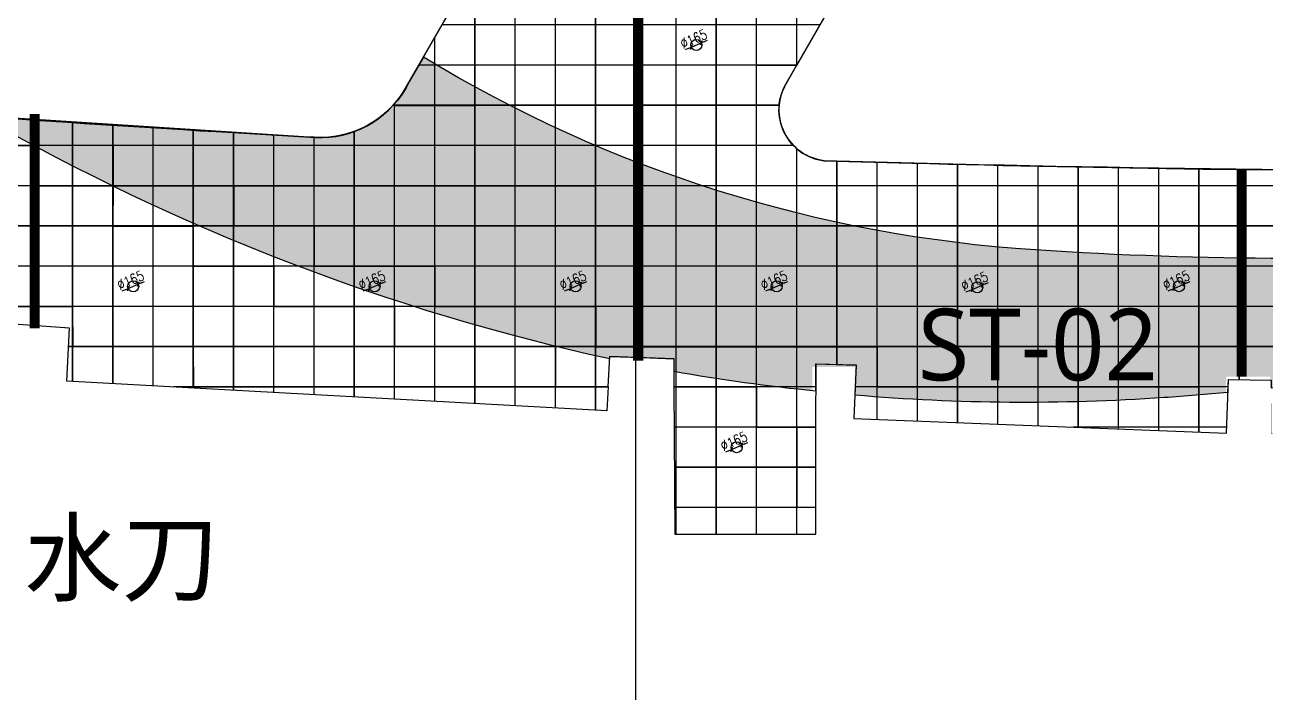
# Model space of a CAD drawing. Header units: millimetres. Extents: x -1989 to 265952, y -5690 to 142265.
# Drawn here: x 99936 to 118452, y 14761 to 24730 of the extents above; entities that cross this region are included whole.
import ezdxf
from ezdxf.enums import TextEntityAlignment as Align
from ezdxf.lldxf.tags import DXFTag

# ---------------------------------------------------------------- set-up
doc = ezdxf.new("R2010")
doc.units = ezdxf.units.MM
for name, color, linetype in [('d地面疏散指示开孔165mm', 91, 'Continuous'), ('F-地材填充', 8, 'Continuous'), ('F-地材造型线', 150, 'Continuous'), ('ST-01水刀', 111, 'Continuous'), ('ST-02整砖', 22, 'Continuous'), ('ST-02算量', 222, 'Continuous'), ('现场实际间隔柱定位', 6, 'Continuous')]:
    doc.layers.add(name, color=color, linetype=linetype)
doc.layers.add('灯柱定位线', color=141, linetype='Continuous', lineweight=25)
doc.styles.get("Standard").update_dxf_attribs({"font": 'arial.ttf'})
doc.styles.add('YQ_DIM', font='romancs.shx', dxfattribs={"width": 0.8, "bigfont": '@by-01-hztxt.shx'})
doc.styles.add('黑体', font='Microsoft YaHei.ttf')
tags = doc.linetypes.add('EXP JT_LINE', pattern='A,0.5,-0.2,["EXP JT",Standard,S=0.12,R=0,X=-0.1,Y=-0.05],-0.5', length=1.199999999999999).pattern_tags.tags
tags[6] = DXFTag(74, 10)
doc.dimstyles.new('yq50', dxfattribs={"dimscale": 50, "dimtxt": 3, "dimasz": 1, "dimexe": 1.5, "dimexo": 3, "dimgap": 0.5, "dimtad": 1, "dimdec": 0, "dimdsep": 46, "dimtxsty": 'YQ_DIM', "dimblk": 'YQTICK', "dimcen": 0, "dimclrd": 256, "dimclre": 256, "dimclrt": 7, "dimadec": 1, "dimazin": 2, "dimtfac": 1, "dimtdec": 4, "dimtix": 1, "dimtmove": 2, "dimatfit": 2, "dimfxl": 1, "dimtolj": 1, "dimtzin": 0, "dimarcsym": 0})

# ---------------------------------------------------------------- blocks, each defined once
blk = doc.blocks.new('AWERAWE')
at = {"layer": 'F-地材填充', "color": 8, "linetype": 'Continuous'}
for p, q in [((12332.72795788613, 403132.6006485844), (12332.72795788613, 416701.6282052219)), ((12334.72795788613, 403130.6006485844), (12334.72795788613, 416699.6282052219)), ((12932.72795788613, 403099.3842111194), (12932.72795788613, 416668.3031187622)), ((12934.72795788613, 403097.3842111194), (12934.72795788613, 416666.3031187622)), ((14132.72795788613, 401253.8928543341), (14132.72795788613, 416680.7898294044)), ((14134.72795788613, 401251.8928543342), (14134.72795788613, 416678.7898294044)), ((14732.72795788613, 401253.8928543341), (14732.72795788613, 416674.0962740552)), ((14734.72795788613, 401251.8928543342), (14734.72795788613, 416672.0962740552)), ((15332.72795788613, 401253.8928543341), (15332.72795788613, 416667.4027187061)), ((15334.72795788613, 401251.8928543342), (15334.72795788613, 416665.4027187061)), ((15932.72795788613, 408250.1973175272), (15932.72795788613, 416660.709163357)), ((15934.72795788613, 408248.1973175272), (15934.72795788613, 416658.7091633569)), ((13532.72795788613, 403889.4989146572), (13532.72795788613, 415877.1398608613)), ((13534.72795788613, 403887.4989146572), (13534.72795788613, 415875.1398608614)), ((11732.72795788613, 403165.8170860494), (11732.72795788613, 410742.4556433576)), ((11734.72795788613, 403163.8170860494), (11734.72795788613, 410740.4556433576)), ((11132.72795788613, 403199.0335235144), (11132.72795788613, 409703.2251588013)), ((11134.72795788613, 403197.0335235143), (11134.72795788613, 409701.2251588013)), ((16276.39356510261, 408847.8774516658), (10638.89272892783, 408847.8774516658)), ((16278.39356510261, 408845.8774516658), (10640.89272892783, 408845.8774516658)), ((10532.72795788613, 403232.2499609795), (10532.72795788613, 408663.994674245)), ((10534.72795788613, 403230.2499609794), (10534.72795788613, 408661.994674245)), ((15931.39403683975, 408247.8774516657), (10292.48256741904, 408247.8774516657)), ((15933.39403683975, 408245.8774516658), (10294.48256741904, 408245.8774516658)), ((15668.66166733196, 407647.8774516658), (9909.112088516966, 407647.8774516658)), ((15670.66166733196, 407645.8774516658), (9911.112088516966, 407645.8774516658)), ((9932.727957886136, 403265.4663984444), (9932.727957886136, 407674.7068766046)), ((9934.727957886134, 403263.4663984445), (9934.727957886134, 407672.7068766046)), ((4532.727957886133, 404368.2711914725), (4532.727957886133, 407431.1188045082)), ((4534.727957886133, 404366.2711914725), (4534.727957886133, 407429.1188045083)), ((5132.727957886134, 403531.1978981645), (5132.727957886134, 407390.851838064)), ((5134.727957886133, 403529.1978981645), (5134.727957886133, 407388.851838064)), ((5732.727957886133, 403497.9814606995), (5732.727957886133, 407351.6959198896)), ((5734.727957886133, 403495.9814606994), (5734.727957886133, 407349.6959198897)), ((6332.727957886134, 403464.7650232344), (6332.727957886134, 407313.6506490443)), ((6334.727957886133, 403462.7650232343), (6334.727957886133, 407311.6506490443)), ((6932.727957886133, 403431.5485857694), (6932.727957886133, 407276.7156361444)), ((6934.727957886133, 403429.5485857694), (6934.727957886133, 407274.7156361444)), ((7532.727957886134, 403398.3321483044), (7532.727957886134, 407240.8905033436)), ((7534.727957886133, 403396.3321483045), (7534.727957886133, 407238.8905033437)), ((8132.727957886134, 403365.1157108394), (8132.727957886134, 407206.1748843139)), ((8134.727957886132, 403363.1157108394), (8134.727957886132, 407204.1748843139)), ((8732.727957886134, 403331.8992733744), (8732.727957886134, 407172.5684242257)), ((8734.727957886134, 403329.8992733744), (8734.727957886134, 407170.5684242257)), ((9332.727957886134, 403298.6828359095), (9332.727957886134, 407258.2519950965)), ((9334.727957886134, 403296.6828359094), (9334.727957886134, 407256.2519950966)), ((15882.95657703297, 407047.8774516658), (-21860.08162914582, 407047.8774516658)), ((15884.95657703297, 407045.8774516658), (-21858.08162914582, 407045.8774516658)), ((15932.72795788613, 401253.8928543341), (15932.72795788613, 407001.1646071986)), ((15934.72795788613, 401251.8928543342), (15934.72795788613, 406999.1646071986)), ((16532.72795788613, 403783.3997346902), (16532.72795788613, 406816.8907092639)), ((16534.72795788613, 403781.3997346902), (16534.72795788613, 406814.8907092639)), ((17132.72795788613, 402961.7414680699), (17132.72795788613, 406800.2161759313)), ((17134.72795788613, 402959.7414680699), (17134.72795788613, 406798.2161759313)), ((17732.72795788613, 402938.3507155767), (17732.72795788613, 406784.5724743634)), ((17734.72795788613, 402936.3507155767), (17734.72795788613, 406782.5724743634)), ((18332.72795788613, 402914.9599630835), (18332.72795788613, 406769.9594661456)), ((18334.72795788613, 402912.9599630834), (18334.72795788613, 406767.9594661456)), ((18932.72795788613, 402891.5692105903), (18932.72795788613, 406756.3770220056)), ((18934.72795788613, 402889.5692105903), (18934.72795788613, 406754.3770220056)), ((19532.72795788613, 402868.1784580971), (19532.72795788613, 406743.825021807)), ((19534.72795788613, 402866.1784580971), (19534.72795788613, 406741.8250218071)), ((20132.72795788613, 402844.787705604), (20132.72795788613, 406732.3033545446)), ((20134.72795788613, 402842.7877056039), (20134.72795788613, 406730.3033545446)), ((20732.72795788613, 402821.3969531107), (20732.72795788613, 406721.8119183387)), ((20734.72795788613, 402819.3969531107), (20734.72795788613, 406719.8119183387)), ((21332.72795788613, 402798.0062006175), (21332.72795788613, 406712.3506204312)), ((21334.72795788613, 402796.0062006175), (21334.72795788613, 406710.3506204312)), ((21932.72795788614, 402774.6154481244), (21932.72795788614, 406703.9193771814)), ((21934.72795788613, 402772.6154481244), (21934.72795788613, 406701.9193771814)), ((22532.72795788614, 403556.2379577674), (22532.72795788614, 406696.5181140623)), ((22534.72795788614, 403554.2379577673), (22534.72795788614, 406694.5181140622)), ((74732.72795788615, 406447.8774516659), (-21939.68451723203, 406447.8774516658)), ((74732.72795788615, 406445.8774516658), (-21937.68451723203, 406445.8774516658)), ((73713.34126965156, 405847.8774516658), (-12885.46025047575, 405847.8774516658)), ((73715.34126965156, 405845.8774516658), (-12883.46025047575, 405845.8774516658)), ((71586.82193263689, 405247.8774516658), (-12950.74318721475, 405247.8774516658)), ((71588.82193263689, 405245.8774516658), (-12948.74318721475, 405245.8774516658)), ((64373.78084498001, 404647.8774516658), (-3536.943442092532, 404647.8774516658)), ((64375.78084498001, 404645.8774516658), (-3534.943442092532, 404645.8774516658)), ((47050.31535817895, 404047.8774516659), (5069.547270358315, 404047.8774516659)), ((47052.31535817895, 404045.8774516658), (5071.547270358315, 404045.8774516658)), ((13118.49441675189, 403447.8774516658), (6637.774004797819, 403447.8774516658)), ((13120.49441675189, 403445.8774516658), (6639.774004797819, 403445.8774516658)), ((16215.98954282259, 403447.8774516658), (14098.47502071697, 403447.8774516658)), ((16217.98954282259, 403445.8774516658), (14100.47502071697, 403445.8774516658)), ((22365.89560545863, 403447.8774516658), (16802.48353472761, 403447.8774516658)), ((22367.89560545863, 403445.8774516658), (16804.48353472761, 403445.8774516658)), ((16215.9895423551, 402847.8774516658), (14101.85663240077, 402847.8774516658)), ((16217.9895423551, 402845.8774516658), (14103.85663240077, 402845.8774516658)), ((22342.50485296574, 402847.8774516658), (20053.47237867033, 402847.8774516658)), ((22344.50485296574, 402845.8774516658), (20055.47237867033, 402845.8774516658)), ((16215.98954188762, 402247.8774516658), (14105.23824408458, 402247.8774516658)), ((16217.98954188762, 402245.8774516658), (14107.23824408458, 402245.8774516658)), ((16215.98954142013, 401647.8774516659), (14108.61985576838, 401647.8774516659)), ((16217.98954142013, 401645.8774516658), (14110.61985576838, 401645.8774516658))]:
    blk.add_line(p, q, dxfattribs=at)
blk = doc.blocks.new('YQTICK')
blk.add_line((-1, 1e-16), (1, 1e-16))
at = {"const_width": 0.4}
blk.add_lwpolyline([(0.5303300858899105, 0.5303300858899106), (-0.5303300858899106, -0.5303300858899105)], dxfattribs=at)
blk = doc.blocks.new('*D269')
at = {"layer": 'DEFPOINTS', "color": 0, "transparency": 16777216}
for p in [(117074.9264775039, 20798.55654911958), (117226.3479545136, 20864.10451857799)]:
    blk.add_point(p, dxfattribs=at)
at = {"layer": 'd地面疏散指示开孔165mm', "lineweight": -2, "transparency": 16777216}
for p, q in [((117029.0411814402, 20778.69352807157), (116983.1558853766, 20758.83050702354)), ((117074.9264775039, 20798.55654911958), (117226.3479545136, 20864.10451857799)), ((117272.2332505772, 20883.96753962602), (117318.1185466408, 20903.83056067404))]:
    blk.add_line(p, q, dxfattribs=at)
at = {"layer": 'd地面疏散指示开孔165mm', "lineweight": -2, "transparency": 16777216, "xscale": 50, "yscale": 50, "zscale": 50}
for p, rotation in [((117074.9264775039, 20798.55654911958), 23.40702549856672), ((117226.3479545136, 20864.10451857799), 203.4070254985667)]:
    blk.add_blockref('YQTICK', p, dxfattribs=dict(at, rotation=rotation))
at = {"layer": 'd地面疏散指示开孔165mm', "color": 7, "transparency": 16777216, "insert": (117110.9111739127, 20923.10112597603), "char_height": 150, "attachment_point": 5, "rotation": 23.407025498566686, "style": 'YQ_DIM'}
blk.add_mtext('\\A1;∅165', dxfattribs=at)
blk = doc.blocks.new('*D270')
at = {"layer": 'DEFPOINTS', "color": 0, "transparency": 16777216}
for p in [(114066.0089882367, 20782.85065719367), (114217.4304652471, 20848.39862665242)]:
    blk.add_point(p, dxfattribs=at)
at = {"layer": 'd地面疏散指示开孔165mm', "lineweight": -2, "transparency": 16777216}
for p, q in [((114020.1236921731, 20762.98763614562), (113974.2383961095, 20743.12461509757)), ((114066.0089882367, 20782.85065719367), (114217.4304652471, 20848.39862665242)), ((114263.3157613107, 20868.26164770046), (114309.2010573743, 20888.12466874851))]:
    blk.add_line(p, q, dxfattribs=at)
at = {"layer": 'd地面疏散指示开孔165mm', "lineweight": -2, "transparency": 16777216, "xscale": 50, "yscale": 50, "zscale": 50}
for p, rotation in [((114066.0089882367, 20782.85065719367), 23.40702549859623), ((114217.4304652471, 20848.39862665242), 203.4070254985962)]:
    blk.add_blockref('YQTICK', p, dxfattribs=dict(at, rotation=rotation))
at = {"layer": 'd地面疏散指示开孔165mm', "color": 7, "transparency": 16777216, "insert": (114101.9936846458, 20907.39523405026), "char_height": 150, "attachment_point": 5, "rotation": 23.40702549859626, "style": 'YQ_DIM'}
blk.add_mtext('\\A1;∅165', dxfattribs=at)
blk = doc.blocks.new('*D271')
at = {"layer": 'DEFPOINTS', "color": 0, "transparency": 16777216}
for p in [(111074.9264775038, 20796.55654911949), (111226.3479545136, 20862.10451857807)]:
    blk.add_point(p, dxfattribs=at)
at = {"layer": 'd地面疏散指示开孔165mm', "lineweight": -2, "transparency": 16777216}
for p, q in [((111029.0411814402, 20776.69352807143), (110983.1558853766, 20756.83050702337)), ((111074.9264775038, 20796.55654911949), (111226.3479545136, 20862.10451857807)), ((111272.2332505772, 20881.96753962613), (111318.1185466408, 20901.83056067419))]:
    blk.add_line(p, q, dxfattribs=at)
at = {"layer": 'd地面疏散指示开孔165mm', "lineweight": -2, "transparency": 16777216, "xscale": 50, "yscale": 50, "zscale": 50}
for p, rotation in [((111074.9264775038, 20796.55654911949), 23.40702549861748), ((111226.3479545136, 20862.10451857807), 203.4070254986175)]:
    blk.add_blockref('YQTICK', p, dxfattribs=dict(at, rotation=rotation))
at = {"layer": 'd地面疏散指示开孔165mm', "color": 7, "transparency": 16777216, "insert": (111110.9111739126, 20921.10112597597), "char_height": 150, "attachment_point": 5, "rotation": 23.407025498617482, "style": 'YQ_DIM'}
blk.add_mtext('\\A1;∅165', dxfattribs=at)
blk = doc.blocks.new('*D272')
at = {"layer": 'DEFPOINTS', "color": 0, "transparency": 16777216}
for p in [(110476.9264775039, 18396.55654911956), (110628.3479545136, 18462.10451857805)]:
    blk.add_point(p, dxfattribs=at)
at = {"layer": 'd地面疏散指示开孔165mm', "lineweight": -2, "transparency": 16777216}
for p, q in [((110431.0411814403, 18376.6935280715), (110385.1558853767, 18356.83050702344)), ((110476.9264775039, 18396.55654911956), (110628.3479545136, 18462.10451857805)), ((110674.2332505772, 18481.96753962611), (110720.1185466408, 18501.83056067417))]:
    blk.add_line(p, q, dxfattribs=at)
at = {"layer": 'd地面疏散指示开孔165mm', "lineweight": -2, "transparency": 16777216, "xscale": 50, "yscale": 50, "zscale": 50}
for p, rotation in [((110628.3479545136, 18462.10451857805), 203.4070254986103), ((110476.9264775039, 18396.55654911956), 23.40702549861029)]:
    blk.add_blockref('YQTICK', p, dxfattribs=dict(at, rotation=rotation))
at = {"layer": 'd地面疏散指示开孔165mm', "color": 7, "transparency": 16777216, "insert": (110512.9111739126, 18521.101125976), "char_height": 150, "attachment_point": 5, "rotation": 23.407025498610302, "style": 'YQ_DIM'}
blk.add_mtext('\\A1;∅165', dxfattribs=at)
blk = doc.blocks.new('*D273')
at = {"layer": 'DEFPOINTS', "color": 0, "transparency": 16777216}
for p in [(108074.9264775031, 20796.55654911912), (108226.3479545136, 20862.10451857811)]:
    blk.add_point(p, dxfattribs=at)
at = {"layer": 'd地面疏散指示开孔165mm', "lineweight": -2, "transparency": 16777216}
for p, q in [((108029.0411814395, 20776.69352807102), (107983.1558853759, 20756.83050702292)), ((108074.9264775031, 20796.55654911912), (108226.3479545136, 20862.10451857811)), ((108272.2332505771, 20881.96753962622), (108318.1185466407, 20901.83056067432))]:
    blk.add_line(p, q, dxfattribs=at)
at = {"layer": 'd地面疏散指示开孔165mm', "lineweight": -2, "transparency": 16777216, "xscale": 50, "yscale": 50, "zscale": 50}
for p, rotation in [((108074.9264775031, 20796.55654911912), 23.40702549866137), ((108226.3479545136, 20862.10451857811), 203.4070254986613)]:
    blk.add_blockref('YQTICK', p, dxfattribs=dict(at, rotation=rotation))
at = {"layer": 'd地面疏散指示开孔165mm', "color": 7, "transparency": 16777216, "insert": (108110.9111739121, 20921.10112597579), "char_height": 150, "attachment_point": 5, "rotation": 23.407025498661348, "style": 'YQ_DIM'}
blk.add_mtext('\\A1;∅165', dxfattribs=at)
blk = doc.blocks.new('*D274')
at = {"layer": 'DEFPOINTS', "color": 0, "transparency": 16777216}
for p in [(105076.9264775036, 20796.55654911948), (105228.3479545136, 20862.104518578)]:
    blk.add_point(p, dxfattribs=at)
at = {"layer": 'd地面疏散指示开孔165mm', "lineweight": -2, "transparency": 16777216}
for p, q in [((105031.04118144, 20776.69352807145), (104985.1558853764, 20756.83050702342)), ((105076.9264775036, 20796.55654911948), (105228.3479545136, 20862.104518578)), ((105274.2332505772, 20881.96753962604), (105320.1185466408, 20901.83056067406))]:
    blk.add_line(p, q, dxfattribs=at)
at = {"layer": 'd地面疏散指示开孔165mm', "lineweight": -2, "transparency": 16777216, "xscale": 50, "yscale": 50, "zscale": 50}
for p, rotation in [((105076.9264775036, 20796.55654911948), 23.40702549857488), ((105228.3479545136, 20862.104518578), 203.4070254985749)]:
    blk.add_blockref('YQTICK', p, dxfattribs=dict(at, rotation=rotation))
at = {"layer": 'd地面疏散指示开孔165mm', "color": 7, "transparency": 16777216, "insert": (105112.9111739125, 20921.10112597596), "char_height": 150, "attachment_point": 5, "rotation": 23.407025498574885, "style": 'YQ_DIM'}
blk.add_mtext('\\A1;∅165', dxfattribs=at)
blk = doc.blocks.new('*D275')
at = {"layer": 'DEFPOINTS', "color": 0, "transparency": 16777216}
for p in [(101476.9264775036, 20796.5565491195), (101628.3479545136, 20862.10451857797)]:
    blk.add_point(p, dxfattribs=at)
at = {"layer": 'd地面疏散指示开孔165mm', "lineweight": -2, "transparency": 16777216}
for p, q in [((101431.0411814399, 20776.69352807149), (101385.1558853763, 20756.83050702347)), ((101476.9264775036, 20796.5565491195), (101628.3479545136, 20862.10451857797)), ((101674.2332505772, 20881.96753962599), (101720.1185466408, 20901.830560674))]:
    blk.add_line(p, q, dxfattribs=at)
at = {"layer": 'd地面疏散指示开孔165mm', "lineweight": -2, "transparency": 16777216, "xscale": 50, "yscale": 50, "zscale": 50}
for p, rotation in [((101476.9264775036, 20796.5565491195), 23.40702549855433), ((101628.3479545136, 20862.10451857797), 203.4070254985543)]:
    blk.add_blockref('YQTICK', p, dxfattribs=dict(at, rotation=rotation))
at = {"layer": 'd地面疏散指示开孔165mm', "color": 7, "transparency": 16777216, "insert": (101512.9111739126, 20921.10112597598), "char_height": 150, "attachment_point": 5, "rotation": 23.407025498554326, "style": 'YQ_DIM'}
blk.add_mtext('\\A1;∅165', dxfattribs=at)
blk = doc.blocks.new('*D277')
at = {"layer": 'DEFPOINTS', "color": 0, "transparency": 16777216}
for p in [(110028.3479545135, 24462.10451857811), (109876.9264775037, 24396.55654911939)]:
    blk.add_point(p, dxfattribs=at)
at = {"layer": 'd地面疏散指示开孔165mm', "lineweight": -2, "transparency": 16777216}
for p, q in [((109876.9264775037, 24396.55654911939), (110028.3479545135, 24462.10451857811)), ((110074.2332505771, 24481.9675396262), (110120.1185466408, 24501.83056067428)), ((109831.0411814401, 24376.6935280713), (109785.1558853765, 24356.83050702321))]:
    blk.add_line(p, q, dxfattribs=at)
at = {"layer": 'd地面疏散指示开孔165mm', "lineweight": -2, "transparency": 16777216, "xscale": 50, "yscale": 50, "zscale": 50}
for p, rotation in [((109876.9264775037, 24396.55654911939), 23.4070254986489), ((110028.3479545135, 24462.10451857811), 203.4070254986489)]:
    blk.add_blockref('YQTICK', p, dxfattribs=dict(at, rotation=rotation))
at = {"layer": 'd地面疏散指示开孔165mm', "color": 7, "transparency": 16777216, "insert": (109912.9111739124, 24521.10112597593), "char_height": 150, "attachment_point": 5, "rotation": 23.407025498648927, "style": 'YQ_DIM'}
blk.add_mtext('\\A1;∅165', dxfattribs=at)

msp = doc.modelspace()

# ---------------------------------------------------------------- hatches: boundary and pattern name
at = {"layer": 'F-地材填充'}
h = msp.add_hatch(dxfattribs=at)
h.set_pattern_fill('DOTS', color=8, scale=100, angle=90)
h.set_pattern_definition([(90, (485915.719726742, 389097.124641923), (-158.75, 79.37500000000001), [0, -158.75])])
edge = h.paths.add_edge_path()
edge.add_line((130360.6817911017, 22361.49640397661), (130084.9022916476, 22361.49640390635))
edge.add_arc((118736.9212646473, 79958.2436098743), 58704.01998242826, 266.36312403132837, 281.1459227901537, ccw=False)
edge.add_arc((116281.8152209779, 41332.16929323479), 19999.99999999982, 238.6656518505823, 266.3631240309851, ccw=False)
edge.add_line((105881.1900896634, 24249.22467358966), (105659.7811729854, 23860.95436671263))
edge.add_arc((104346.4343029951, 24518.854216793), 1468.915318746909, 266.2998205579244, 333.39216216251907, ccw=False)
edge.add_arc((122214.4281242562, 349061.9827225012), 326503.4732390129, 265.9740395710775, 266.8462448970896, ccw=False)
edge.add_arc((115751.2829859923, 52086.88921061755), 33104.82228546954, 240.18419146874, 257.6307908790862)
edge.add_line((108659.884758085, 19750.51140286433), (108661.8187625285, 19783.70567211878))
edge.add_line((108661.8187625285, 19783.70567211878), (109129.9550153511, 19767.18876803262))
edge.add_line((109129.9550153511, 19767.18876803262), (109615.0073186606, 19750.07502749245))
edge.add_line((109615.0073186606, 19750.07502749245), (109616.022880796, 19569.8836459048))
edge.add_arc((114356.7904843565, 45065.1956284611), 25932.33137530922, 259.4663471446382, 264.0852320491518)
edge.add_line((111684.4918107203, 19270.92048148848), (111684.4918107204, 19626.33756178562))
edge.add_arc((111686.4783486761, 19626.34320302386), 1.986545965589833, 88.69279770225381, 180.1627043030422, ccw=False)
edge.add_line((111686.5236677589, 19628.32923198995), (111971.2323856648, 19628.33756178562))
edge.add_line((111971.2323856648, 19628.33756178562), (112001.2323847547, 19628.33756178725))
edge.add_line((112001.2323847547, 19628.33756178725), (112317.1061937555, 19628.3375617855))
edge.add_arc((112317.1061937555, 19626.33756178556), 1.999999999941792, -1.329405254161486, 90.00000000104222, ccw=False)
edge.add_line((112319.1056554237, 19626.29116095163), (112309.4538471996, 19211.02846143852))
edge.add_arc((114858.6960649439, 49102.52163232662), 29999.99999783301, 265.1254276426846, 273.9559090224467)
edge.add_arc((114010.6744585859, 61365.39909765185), 42292.16434649152, 273.9559090227834, 275.2106417266266)
edge.add_line((117851.5450986662, 19248.00509188723), (117856.869708904, 19478.02529661348))
edge.add_arc((117858.8819346154, 19478.29045945746), 2.029621552831, 95.8636621929839, 187.5069495825679, ccw=False)
edge.add_line((117858.6745851057, 19480.30946164383), (118513.0000123384, 19480.31777683677))
edge.add_arc((118512.8589435907, 19478.27778585421), 2.044862733909518, -8.330138340468011, 86.0441996203636, ccw=False)
edge.add_line((118514.882232448, 19477.98153292064), (118514.8993514696, 19313.77459603463))
edge.add_arc((114010.6744578171, 61365.39910069274), 42292.16434959744, 276.1137439086649, 292.7428955380753)

# ---------------------------------------------------------------- linework, layer by layer
at = {"color": 11}
msp.add_lwpolyline([(87411.22464946358, 25019.53382456143, 0.2404197129932057), (88517.2547155782, 24302.28284668588, 0.0121159270092298), (104271.8326290227, 23051.90963665993, 0.282733468284349), (105607.2344188434, 23774.71953270098), (107745.2148964535, 27477.8103455654, 0.563940622258), (107126.034450667, 28602.19647361702, -0.0383659333457319), (85294.70513755622, 31171.65108300347, 0.6438808951479384), (84500.70666847427, 30060.69884390649)], format="xyb", close=True, dxfattribs=at)
at = {"layer": 'd地面疏散指示开孔165mm'}
for centre in [(109952.6372160086, 24429.33053384876), (101552.6372160086, 20829.33053384876), (105152.6372160086, 20829.33053384876), (108150.6372160086, 20829.33053384876), (111150.6372160086, 20829.33053384876), (114141.7197267421, 20815.62464192315), (117150.6372160086, 20831.33053384876), (110552.6372160086, 18429.33053384875)]:
    msp.add_circle(centre, 82.5, dxfattribs=at)
at = {"layer": 'F-地材造型线', "color": 1, "linetype": 'EXP JT_LINE', "ltscale": 1500, "const_width": 150}
for points in [[(109084.8960903067, 19720.69537843231), (109084.8960903069, 31698.53691328821)], [(100084.8960903053, 23399.51803645704), (100084.8960903053, 20201.51527871928)], [(118084.8960903067, 19480.31889266221), (118084.8960903067, 22578.13426214308)]]:
    msp.add_lwpolyline(points, dxfattribs=at)
at = {"layer": 'F-地材造型线'}
msp.add_lwpolyline([(118525.0411937066, 19314.84134262285, 0.0731337628718771), (130281.3364943821, 22328.33053419864), (129915.252130526, 22328.3305338487, -0.0653333047731406), (115013.158350123, 21372.44710719181, -0.1214448498455303), (105881.1900896634, 24249.22467358966), (105674.5782027389, 23891.36238798368, -0.3080681910818887), (104249.6372160086, 23053.13168588866, -0.0038083203545294), (99291.12279797884, 23364.20853597546, 0.0762725418060008), (108659.884758085, 19750.51140286433), (108661.8187625282, 19783.70567211407), (109129.9550153511, 19767.18876803262), (109129.9550153511, 19767.18876803262), (109615.0073186606, 19750.07502749245), (109616.0551305972, 19564.16155758742, 0.0202497489215921), (111734.8988009003, 19270.92048144922), (111734.8988012142, 19673.7508923354), (112334.0509657364, 19655.02738719401), (112316.7307912852, 19210.74477277515, 0.03856132290862), (116928.3599141942, 19173.99859123633, 0.0058887013432266), (117881.7719685132, 19251.00473905209), (117889.1231131413, 19439.09865628896), (118524.89002424, 19429.67988723566), (118525.0411937066, 19314.84134262285)], format="xyb", dxfattribs=at)
at = {"layer": 'ST-01水刀', "color": 241}
msp.add_line((109051.6372160087, -5689.841053661744), (109051.6372160087, 53902.78417648016), dxfattribs=at)
at = {"layer": 'ST-01水刀'}
for points in [[(119061.3108055077, 28638.40035465782), (117276.3463254697, 28573.90587623187), (115648.47526724, 28534.58403649475), (114747.9635964631, 28521.59370336621, 0.283758932875196), (113520.3004645393, 27728.33053384864), (111451.6372160086, 24130.65039971008), (111451.6372160086, 25328.33053384864), (112049.6372160086, 25330.33053384864), (112051.6372160086, 26528.33053384864), (112649.6372160086, 26528.33053384864), (112649.6372160086, 27730.33053384864), (113249.6372160086, 27728.33053384864), (113249.6372160086, 28328.33053384864), (113851.6372160086, 28330.33053384864), (113851.6372160086, 28928.33053384864), (115651.6372160086, 28928.33053384864), (123451.6372160086, 28928.33053384864)], [(137249.6372160086, 22330.3305338487), (110851.6372160086, 22330.3305338487), (110851.6372160086, 24128.33053384864), (111450.3032949622, 24128.33053384864), (111438.1913822038, 24107.26630894488), (111286.651704797, 23843.88062952916, 0.5364152597012322), (111855.6026310123, 22703.01521027301), (113165.6906649696, 22667.20317764024, 0.007144314265818), (121844.8558873197, 22554.01696329165, 0.0090719341904083), (135838.4439381767, 22825.40560958596, 0.0106717662081673)]]:
    msp.add_lwpolyline(points, format="xyb", dxfattribs=at)
at = {"layer": 'ST-01水刀', "color": 111}
for points in [[(99451.63721600875, 20526.33053384864), (100649.6372160086, 20528.33053384864), (100651.6372160088, 19928.33053384864), (102449.6372160085, 19930.33053384864), (102451.6372160085, 19330.33053384864), (106649.6372160087, 19328.33053384864), (108637.4036748749, 19328.33053385841)], [(108637.4036748743, 19328.33053384864), (108618.2246332301, 18970.61489242458), (100561.016397633, 19416.66781492493), (100603.2904694262, 20204.93178617433), (99559.20131928349, 20278.25225639253)], [(111734.898800476, 18728.33053384864), (111449.6372160088, 18728.33053384864), (111449.6372160088, 17528.33053384864), (110248.3507851192, 17526.33053384864), (110250.9236468978, 19328.03761976564), (109617.3856333343, 19328.09020556407), (109629.7496187535, 17134.34593651703), (111734.898800476, 17134.34593651703), (111734.898800476, 18728.33053384864)]]:
    msp.add_lwpolyline(points, dxfattribs=at)
at = {"layer": 'ST-02整砖'}
msp.add_lwpolyline([(105451.6372160085, 23528.33053384864), (106649.6372160085, 23528.33053384864), (106649.6372160085, 22930.33053384864), (105451.6372160085, 22930.33053384864)], close=True, dxfattribs=at)
at = {"layer": 'ST-02整砖', "color": 22}
msp.add_lwpolyline([(101251.6372160085, 22928.33053384864), (101251.6372160085, 22330.33053384864), (108449.6372160085, 22330.33053384864), (108449.6372160085, 22928.33053384864)], close=True, dxfattribs=at)
msp.add_lwpolyline([(103051.6372160085, 22328.33053384864), (103051.6372160085, 21730.33053384864), (104251.6372160085, 21728.33053384864), (104251.6372160085, 21130.33053384864), (106051.6372160085, 21130.33053384864), (106051.6372160085, 20530.33053384864), (108451.6372160085, 20530.33053384864), (108451.6372160085, 19928.33053384864), (112651.6372160085, 19928.33053384864), (112651.6372160085, 19328.33053384864), (117451.6372160085, 19328.33053384864), (117451.6372160085, 19930.33053384864), (122249.6372160085, 19930.33053384864), (122251.6372160085, 20530.33053384864), (124649.6372160085, 20528.33053384864), (124649.6372160085, 21130.33053384864), (112051.6372160085, 21128.33053384864), (112051.6372160085, 21728.33053384864), (109649.6372160085, 21730.33053384864), (109649.6372160085, 22328.33053384864), (102451.6372160085, 22328.33053384864)], dxfattribs=at)
at = {"layer": 'ST-02算量', "color": 200}
msp.add_lwpolyline([(125851.6372160086, 21728.33053384864), (113251.6372160087, 21730.33053384864), (112649.6372160086, 21728.33053384864), (112649.6372160086, 22328.33053384864), (110249.6372160088, 22328.33053384864), (110249.6372160088, 22928.33053384864), (109649.6372160087, 22930.33053384864), (109051.6372160087, 22930.33053384864), (108451.6372160087, 22930.33053384864), (108449.6372160087, 23528.36856002748), (107249.6372160086, 23528.33053384858), (107249.6372160086, 24128.33053384864), (106649.6372160086, 24128.33053384864), (106649.6372160086, 24728.33053384864), (106157.8019870504, 24728.33053384864), (105607.2344188434, 23776.71953270098, -0.2454416233742684), (104472.7241465575, 23056.79596365118), (104351.4975833511, 23051.71953269318), (104251.6372160085, 23051.71953269318), (98851.63721600854, 23397.44062606394)], format="xyb", dxfattribs=at)
msp.add_lwpolyline([(98851.63721600854, 22932.33053384864), (100051.6372160085, 22930.33053384864), (100051.6372160085, 22330.33053384864), (101251.6372160085, 22330.33053384864), (101249.6372160085, 21730.33053384864), (101249.6372160087, 21728.33053384864), (102449.6372160085, 21728.33053384864), (102449.6372160085, 21130.33053384864), (103650.6372160085, 21130.33053384864), (103652.6372160085, 20528.33053384864), (105449.6372160085, 20530.33053384864), (105449.6372160085, 19930.33053384864), (107851.6372160085, 19930.33053384864), (107851.6372160085, 19330.33053384864), (108635.4036748743, 19332.33053384864), (108661.8187625282, 19785.70567211407), (109615.0073186606, 19752.07502749245), (109617.3856333342, 19330.09020556407), (110849.6372160088, 19328.33053384864), (110849.6372160088, 18730.33053384864), (111734.898800476, 18730.33053384864), (111739.2113680218, 19675.61612462267), (112334.1288400396, 19657.02495362205), (112302.9708844812, 18857.7871633585), (117857.9405231226, 18641.22896348403), (117889.1231131413, 19439.09865628896), (118524.89002424, 19429.67988723566)], dxfattribs=at)
at = {"layer": '灯柱定位线', "color": 11}
for points in [[(111855.6026310123, 22703.01521027301, -0.5410158972252966), (111292.1613433836, 23853.3006767791), (113552.0523376535, 27783.55125824912, -0.2845541778614895), (114805.2584304062, 28521.54749030855, 0.0341745150532009), (134222.730011718, 30095.27348977552, -0.308298820992494), (136323.7270003701, 29082.72311209076), (138130.3030396003, 25953.64162440834, -0.56286689263381), (136427.2134220839, 22849.11770599886, -0.0175763258015558)], [(111857.6026310123, 22703.01521027301, -0.5410158972252966), (111294.1613433836, 23853.3006767791), (113554.0523376535, 27783.55125824912, -0.2845541778614895), (114807.2584304062, 28521.54749030855, 0.0341745150532009), (134224.730011718, 30095.27348977552, -0.308298820992494), (136325.7270003701, 29082.72311209076), (138132.3030396003, 25953.64162440834, -0.56286689263381), (136429.2134220839, 22849.11770599886, -0.0175763258015558)]]:
    msp.add_lwpolyline(points, format="xyb", close=True, dxfattribs=at)
at = {"layer": '现场实际间隔柱定位', "const_width": 2}
msp.add_lwpolyline([(136160.1990950345, 19615.94074674332), (135505.3854073672, 19601.31782339248), (135521.832920008, 18804.97375368114), (127979.8416024541, 18649.14748678953), (127963.3101050506, 19449.27196083995), (126274.9260069703, 19439.50127681743), (126275.7499485455, 18637.4471976457), (118525.7667116667, 18629.36525822137), (118524.919647368, 19429.67944837452), (117889.1231131413, 19439.09865628896), (117857.940523123, 18639.22896348403), (112302.9708844812, 18855.7871633585), (112334.1288400396, 19655.02495362205), (111734.8988012142, 19673.7508923354), (111734.8987992356, 17134.34593651703), (109629.7496187535, 17134.34593651703), (109615.0073186606, 19750.07502749245), (108661.8187625282, 19783.70567211407), (108618.2246332301, 18970.61489242458), (100561.016397633, 19416.66781492493), (100603.8631935038, 20215.61109234797), (99559.20131928349, 20278.25225639253)], dxfattribs=at)

# ---------------------------------------------------------------- block references
at = {"layer": 'ST-01水刀'}
msp.add_blockref('AWERAWE', (95516.90925812247, -384117.5469178173), dxfattribs=at)

# ---------------------------------------------------------------- texts
at = {"color": 241, "ltscale": 5000, "style": '黑体'}
msp.add_text('ST-02', height=1069.01983612351, dxfattribs=at).set_placement((115047.2362964289, 19961.93446893876), align=Align.MIDDLE)
at = {"color": 122, "ltscale": 5000, "style": '黑体'}
msp.add_text('ST-01水刀', height=1069.01983612351, dxfattribs=at).set_placement((99588.0948726272, 16795.32377555841), align=Align.MIDDLE)

# ---------------------------------------------------------------- dimensions: what is measured, and where the dimension line sits
at = {"layer": 'd地面疏散指示开孔165mm'}
for p1, p2, picture, middle in [((109876.9264775037, 24396.55654911939), (110028.3479545135, 24462.10451857811), '*D277', (109912.9111739124, 24521.10112597593)), ((101476.9264775036, 20796.5565491195), (101628.3479545136, 20862.10451857797), '*D275', (101512.9111739126, 20921.10112597598)), ((105076.9264775036, 20796.55654911948), (105228.3479545136, 20862.104518578), '*D274', (105112.9111739125, 20921.10112597596)), ((108074.9264775031, 20796.55654911912), (108226.3479545136, 20862.10451857811), '*D273', (108110.9111739121, 20921.10112597579)), ((111074.9264775038, 20796.55654911949), (111226.3479545136, 20862.10451857807), '*D271', (111110.9111739126, 20921.10112597597)), ((117074.9264775039, 20798.55654911958), (117226.3479545136, 20864.10451857799), '*D269', (117110.9111739127, 20923.10112597603)), ((114066.0089882367, 20782.85065719367), (114217.4304652471, 20848.39862665242), '*D270', (114101.9936846458, 20907.39523405026)), ((110476.9264775039, 18396.55654911956), (110628.3479545136, 18462.10451857805), '*D272', (110512.9111739126, 18521.101125976))]:
    dim = msp.add_diameter_dim_2p(p1=p1, p2=p2, dimstyle='yq50', override={"dimzin": 0}, dxfattribs=at)
    dim.commit()
    dim.dimension.update_dxf_attribs({"geometry": picture, "text_midpoint": middle})

doc.saveas('drawing.dxf')
